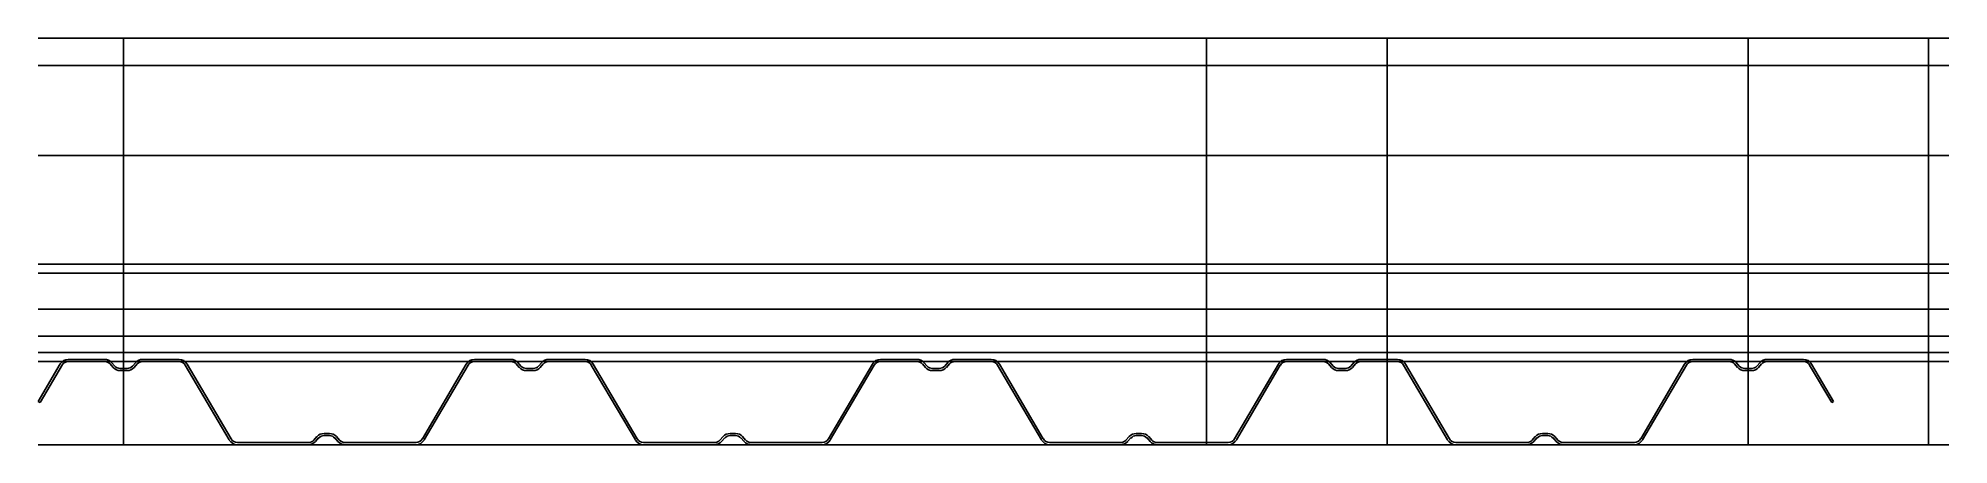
# Model space of a CAD drawing. Extents: x -47 to 1011, y 0 to 225.
import ezdxf

# ---------------------------------------------------------------- set-up
doc = ezdxf.new("R2010")
doc.units = 0
doc.layers.get('0').update_dxf_attribs({"linetype": 'CONTINUOUS'})

msp = doc.modelspace()

# ---------------------------------------------------------------- linework, layer by layer
at = {"linetype": 'CONTINUOUS'}
for p, q in [((-47.3, 225), (1011.2, 225)), ((0, -0.1), (0, 225)), ((600, -0.1), (600, 225)), ((700, -0.1), (700, 225)), ((900, -0.1), (900, 225)), ((1000, -0.1), (1000, 225)), ((-47.3, 210), (1011.2, 210)), ((-47.3, 160), (1011.2, 160)), ((-47.3, 100), (1011.2, 100)), ((-47.3, 95), (1011.2, 95)), ((-47.3, 75), (1011.2, 75)), ((-47.3, 60), (1011.2, 60)), ((-47.3, 51), (1011.2, 51)), ((-47.3, 46), (1011.2, 46)), ((-35.1, 44.7), (-47.3, 23.9)), ((-46.3, 23.3), (-33.9, 44.4)), ((-10.5, 47.2), (-30.7, 47.2)), ((-30.7, 46), (-10.5, 46)), ((-7.5, 44.7), (-5.8, 42.7)), ((-4.9, 43.5), (-6.7, 45.5)), ((6.7, 45.5), (4.9, 43.5)), ((5.8, 42.7), (7.5, 44.7)), ((7.5, 44.7), (5.8, 42.7)), ((30.7, 47.2), (10.5, 47.2)), ((10.5, 46), (30.7, 46)), ((30.7, 46), (10.5, 46)), ((34.1, 44), (58.5, 2.6)), ((58.5, 2.6), (34.1, 44)), ((59.5, 3.2), (35.2, 44.6)), ((189.8, 44.6), (165.5, 3.2)), ((166.5, 2.6), (190.8, 44)), ((190.8, 44), (166.5, 2.6)), ((214.5, 47.2), (194.3, 47.2)), ((194.3, 46), (214.5, 46)), ((214.5, 46), (194.3, 46)), ((217.5, 44.7), (219.2, 42.7)), ((219.2, 42.7), (217.5, 44.7)), ((220.1, 43.5), (218.3, 45.5)), ((231.7, 45.5), (229.9, 43.5)), ((230.8, 42.7), (232.5, 44.7)), ((232.5, 44.7), (230.8, 42.7)), ((255.7, 47.2), (235.5, 47.2)), ((235.5, 46), (255.7, 46)), ((255.7, 46), (235.5, 46)), ((259.1, 44), (283.5, 2.6)), ((283.5, 2.6), (259.1, 44)), ((284.5, 3.2), (260.2, 44.6)), ((414.8, 44.6), (390.5, 3.2)), ((391.5, 2.6), (415.8, 44)), ((415.8, 44), (391.5, 2.6)), ((439.5, 47.2), (419.3, 47.2)), ((419.3, 46), (439.5, 46)), ((439.5, 46), (419.3, 46)), ((442.5, 44.7), (444.2, 42.7)), ((444.2, 42.7), (442.5, 44.7)), ((445.1, 43.5), (443.4, 45.5)), ((456.6, 45.5), (454.9, 43.5)), ((455.8, 42.7), (457.5, 44.7)), ((457.5, 44.7), (455.8, 42.7)), ((480.7, 47.2), (460.5, 47.2)), ((460.5, 46), (480.7, 46)), ((480.7, 46), (460.5, 46)), ((484.1, 44), (508.5, 2.6)), ((508.5, 2.6), (484.1, 44)), ((509.5, 3.2), (485.2, 44.6)), ((639.8, 44.6), (615.5, 3.2)), ((616.5, 2.6), (640.8, 44)), ((640.8, 44), (616.5, 2.6)), ((664.5, 47.2), (644.3, 47.2)), ((644.3, 46), (664.5, 46)), ((664.5, 46), (644.3, 46)), ((667.5, 44.7), (669.2, 42.7)), ((669.2, 42.7), (667.5, 44.7)), ((670.1, 43.5), (668.4, 45.5)), ((681.6, 45.5), (679.9, 43.5)), ((680.8, 42.7), (682.5, 44.7)), ((682.5, 44.7), (680.8, 42.7)), ((705.7, 47.2), (685.5, 47.2)), ((685.5, 46), (705.7, 46)), ((705.7, 46), (685.5, 46)), ((709.1, 44), (733.5, 2.6)), ((733.5, 2.6), (709.1, 44)), ((734.5, 3.2), (710.2, 44.6)), ((864.8, 44.6), (840.5, 3.2)), ((841.5, 2.6), (865.8, 44)), ((865.8, 44), (841.5, 2.6)), ((889.5, 47.2), (869.3, 47.2)), ((869.3, 46), (889.5, 46)), ((889.5, 46), (869.3, 46)), ((892.5, 44.7), (894.2, 42.7)), ((894.2, 42.7), (892.5, 44.7)), ((895.1, 43.5), (893.4, 45.5)), ((906.6, 45.5), (904.9, 43.5)), ((905.8, 42.7), (907.5, 44.7)), ((930.7, 47.2), (910.5, 47.2)), ((910.5, 46), (930.7, 46)), ((934.1, 44), (946.3, 23.3)), ((947.3, 23.9), (935.2, 44.6)), ((1.9, 42.2), (-1.9, 42.2)), ((-1.9, 41), (1.9, 41)), ((1.9, 41), (0, 41)), ((0, 41), (0, 0)), ((226.9, 42.2), (223.1, 42.2)), ((223.1, 41), (226.9, 41)), ((226.9, 41), (223.1, 41)), ((451.9, 42.2), (448.1, 42.2)), ((448.1, 41), (451.9, 41)), ((451.9, 41), (448.1, 41)), ((676.9, 42.2), (673.1, 42.2)), ((673.1, 41), (676.9, 41)), ((676.9, 41), (673.1, 41)), ((901.9, 42.2), (898.1, 42.2)), ((898.1, 41), (901.9, 41)), ((900, 41), (898.1, 41)), ((900, 0), (900, 41)), ((-47.3, 23.9), (-46.3, 23.3)), ((946.3, 23.3), (947.3, 23.9)), ((-47.3, 0), (1011.2, 0)), ((0, 0), (63, 0)), ((102.4, 1.2), (63, 1.2)), ((63, 0), (102.4, 0)), ((102.4, 0), (122.6, 0)), ((107.1, 4.5), (105.3, 2.5)), ((106.2, 1.7), (108, 3.7)), ((108, 3.7), (106.2, 1.7)), ((114, 6.2), (111, 6.2)), ((111, 5), (114, 5)), ((114, 5), (111, 5)), ((117, 3.7), (118.7, 1.7)), ((118.7, 1.7), (117, 3.7)), ((119.6, 2.5), (117.9, 4.5)), ((162, 1.2), (122.6, 1.2)), ((122.6, 0), (162, 0)), ((162, 0), (288, 0)), ((327.4, 1.2), (288, 1.2)), ((288, 0), (327.4, 0)), ((327.4, 0), (347.6, 0)), ((332.1, 4.5), (330.3, 2.5)), ((331.2, 1.7), (333, 3.7)), ((333, 3.7), (331.2, 1.7)), ((339, 6.2), (336, 6.2)), ((336, 5), (339, 5)), ((339, 5), (336, 5)), ((342, 3.7), (343.7, 1.7)), ((343.7, 1.7), (342, 3.7)), ((344.6, 2.5), (342.9, 4.5)), ((387, 1.2), (347.6, 1.2)), ((347.6, 0), (387, 0)), ((387, 0), (513, 0)), ((552.4, 1.2), (513, 1.2)), ((513, 0), (552.4, 0)), ((552.4, 0), (572.6, 0)), ((557.1, 4.5), (555.3, 2.5)), ((556.2, 1.7), (558, 3.7)), ((558, 3.7), (556.2, 1.7)), ((564, 6.2), (561, 6.2)), ((561, 5), (564, 5)), ((564, 5), (561, 5)), ((567, 3.7), (568.7, 1.7)), ((568.7, 1.7), (567, 3.7)), ((569.6, 2.5), (567.9, 4.5)), ((612, 1.2), (572.6, 1.2)), ((572.6, 0), (612, 0)), ((612, 0), (738, 0)), ((777.4, 1.2), (738, 1.2)), ((738, 0), (777.4, 0)), ((777.4, 0), (797.6, 0)), ((782.1, 4.5), (780.3, 2.5)), ((781.2, 1.7), (783, 3.7)), ((783, 3.7), (781.2, 1.7)), ((789, 6.2), (786, 6.2)), ((786, 5), (789, 5)), ((789, 5), (786, 5)), ((792, 3.7), (793.7, 1.7)), ((793.7, 1.7), (792, 3.7)), ((794.6, 2.5), (792.9, 4.5)), ((837, 1.2), (797.6, 1.2)), ((797.6, 0), (837, 0)), ((837, 0), (900, 0))]:
    msp.add_line(p, q, dxfattribs=at)
for centre, radius, start, end in [((-30.7, 42), 5.2, 89.953, 148.3318), ((-30.7, 42), 4, 90.0327, 143.6654), ((-10.5, 42), 5.2, 42.0077, 90.0674), ((-10.5, 42), 4, 42.0668, 90.151), ((-1.9, 46.2), 5.2, 222.0077, 269.9572), ((-1.9, 46.2), 4, 222.0671, 270.008), ((1.9, 46.2), 4, 269.992, 317.9329), ((1.9, 46.2), 5.2, 270.0428, 317.9923), ((1.9, 46.2), 5.2, 270.0428, 317.9923), ((10.5, 42), 5.2, 89.9326, 137.9923), ((10.5, 42), 4, 89.849, 137.9332), ((10.5, 42), 4, 89.849, 137.9332), ((30.7, 42), 5.2, 30.3824, 89.9352), ((30.7, 42), 4, 30.3313, 89.9645), ((30.7, 42), 4, 30.3313, 89.9645), ((194.3, 42), 5.2, 90.0648, 149.6176), ((194.3, 42), 4, 90.0355, 149.6687), ((194.3, 42), 4, 90.0355, 149.6687), ((214.5, 42), 5.2, 42.0077, 90.0674), ((214.5, 42), 4, 42.0668, 90.151), ((214.5, 42), 4, 42.0668, 90.151), ((223.1, 46.2), 5.2, 222.0077, 269.9572), ((223.1, 46.2), 5.2, 222.0077, 269.9572), ((223.1, 46.2), 4, 222.0671, 270.008), ((226.9, 46.2), 4, 269.992, 317.9329), ((226.9, 46.2), 5.2, 270.0428, 317.9923), ((226.9, 46.2), 5.2, 270.0428, 317.9923), ((235.5, 42), 5.2, 89.9326, 137.9923), ((235.5, 42), 4, 89.849, 137.9332), ((235.5, 42), 4, 89.849, 137.9332), ((255.7, 42), 5.2, 30.3824, 89.9352), ((255.7, 42), 4, 30.3313, 89.9645), ((255.7, 42), 4, 30.3313, 89.9645), ((419.3, 42), 5.2, 90.0648, 149.6176), ((419.3, 42), 4, 90.0355, 149.6687), ((419.3, 42), 4, 90.0355, 149.6687), ((439.5, 42), 5.2, 42.0077, 90.0674), ((439.5, 42), 4, 42.0668, 90.151), ((439.5, 42), 4, 42.0668, 90.151), ((448.1, 46.2), 5.2, 222.0077, 269.9572), ((448.1, 46.2), 5.2, 222.0077, 269.9572), ((448.1, 46.2), 4, 222.0671, 270.008), ((451.9, 46.2), 4, 269.992, 317.9329), ((451.9, 46.2), 5.2, 270.0428, 317.9923), ((451.9, 46.2), 5.2, 270.0428, 317.9923), ((460.5, 42), 5.2, 89.9326, 137.9923), ((460.5, 42), 4, 89.849, 137.9332), ((460.5, 42), 4, 89.849, 137.9332), ((480.7, 42), 5.2, 30.3824, 89.9352), ((480.7, 42), 4, 30.3313, 89.9645), ((480.7, 42), 4, 30.3313, 89.9645), ((644.3, 42), 5.2, 90.0648, 149.6176), ((644.3, 42), 4, 90.0355, 149.6687), ((644.3, 42), 4, 90.0355, 149.6687), ((664.5, 42), 5.2, 42.0077, 90.0674), ((664.5, 42), 4, 42.0668, 90.151), ((664.5, 42), 4, 42.0668, 90.151), ((673.1, 46.2), 5.2, 222.0077, 269.9572), ((673.1, 46.2), 5.2, 222.0077, 269.9572), ((673.1, 46.2), 4, 222.0671, 270.008), ((676.9, 46.2), 4, 269.992, 317.9329), ((676.9, 46.2), 5.2, 270.0428, 317.9923), ((676.9, 46.2), 5.2, 270.0428, 317.9923), ((685.5, 42), 5.2, 89.9326, 137.9923), ((685.5, 42), 4, 89.849, 137.9332), ((685.5, 42), 4, 89.849, 137.9332), ((705.7, 42), 5.2, 30.3824, 89.9352), ((705.7, 42), 4, 30.3313, 89.9645), ((705.7, 42), 4, 30.3313, 89.9645), ((869.3, 42), 5.2, 90.0648, 149.6176), ((869.3, 42), 4, 90.0355, 149.6687), ((869.3, 42), 4, 90.0355, 149.6687), ((889.5, 42), 5.2, 42.0077, 90.0674), ((889.5, 42), 4, 42.0668, 90.151), ((889.5, 42), 4, 42.0668, 90.151), ((898.1, 46.2), 5.2, 222.0077, 269.9572), ((898.1, 46.2), 5.2, 222.0077, 269.9572), ((898.1, 46.2), 4, 222.0671, 270.008), ((901.9, 46.2), 4, 269.992, 317.9329), ((901.9, 46.2), 5.2, 270.0428, 317.9923), ((910.5, 42), 5.2, 89.9326, 137.9923), ((910.5, 42), 4, 89.849, 137.9332), ((930.7, 42), 5.2, 30.3824, 89.9352), ((930.7, 42), 4, 30.3313, 89.9645), ((63, 5.2), 5.2, 210.3824, 269.9352), ((63, 5.2), 5.2, 210.3824, 269.9352), ((63, 5.2), 4, 210.331, 269.8211), ((102.4, 5.2), 4, 269.992, 317.9329), ((102.4, 5.2), 5.2, 269.9326, 317.9923), ((102.4, 5.2), 5.2, 269.9326, 317.9923), ((111, 1), 5.2, 89.9326, 137.9923), ((111, 1), 4, 89.992, 137.9329), ((111, 1), 4, 89.992, 137.9329), ((114, 1), 5.2, 42.0077, 89.9572), ((114, 1), 4, 42.0671, 90.008), ((114, 1), 4, 42.0671, 90.008), ((122.6, 5.2), 5.2, 222.0077, 269.9572), ((122.6, 5.2), 5.2, 222.0077, 269.9572), ((122.6, 5.2), 4, 222.0671, 270.008), ((162, 5.2), 4, 269.9514, 329.5026), ((162, 5.2), 5.2, 270.0648, 329.6176), ((162, 5.2), 5.2, 270.0648, 329.6176), ((288, 5.2), 5.2, 210.3824, 269.9352), ((288, 5.2), 5.2, 210.3824, 269.9352), ((288, 5.2), 4, 210.331, 269.8211), ((327.4, 5.2), 4, 269.992, 317.9329), ((327.4, 5.2), 5.2, 269.9326, 317.9923), ((327.4, 5.2), 5.2, 269.9326, 317.9923), ((336, 1), 5.2, 89.9326, 137.9923), ((336, 1), 4, 89.992, 137.9329), ((336, 1), 4, 89.992, 137.9329), ((339, 1), 5.2, 42.0077, 89.9572), ((339, 1), 4, 42.0671, 90.008), ((339, 1), 4, 42.0671, 90.008), ((347.6, 5.2), 5.2, 222.0077, 269.9572), ((347.6, 5.2), 5.2, 222.0077, 269.9572), ((347.6, 5.2), 4, 222.0671, 270.008), ((387, 5.2), 4, 269.9514, 329.5026), ((387, 5.2), 5.2, 270.0648, 329.6176), ((387, 5.2), 5.2, 270.0648, 329.6176), ((513, 5.2), 5.2, 210.3824, 269.9352), ((513, 5.2), 5.2, 210.3824, 269.9352), ((513, 5.2), 4, 210.331, 269.8211), ((552.4, 5.2), 4, 269.992, 317.9329), ((552.4, 5.2), 5.2, 269.9326, 317.9923), ((552.4, 5.2), 5.2, 269.9326, 317.9923), ((561, 1), 5.2, 89.9326, 137.9923), ((561, 1), 4, 89.992, 137.9329), ((561, 1), 4, 89.992, 137.9329), ((564, 1), 5.2, 42.0077, 89.9572), ((564, 1), 4, 42.0671, 90.008), ((564, 1), 4, 42.0671, 90.008), ((572.6, 5.2), 5.2, 222.0077, 269.9572), ((572.6, 5.2), 5.2, 222.0077, 269.9572), ((572.6, 5.2), 4, 222.0671, 270.008), ((612, 5.2), 4, 269.9514, 329.5026), ((612, 5.2), 5.2, 270.0648, 329.6176), ((612, 5.2), 5.2, 270.0648, 329.6176), ((738, 5.2), 5.2, 210.3824, 269.9352), ((738, 5.2), 5.2, 210.3824, 269.9352), ((738, 5.2), 4, 210.331, 269.8211), ((777.4, 5.2), 4, 269.992, 317.9329), ((777.4, 5.2), 5.2, 269.9326, 317.9923), ((777.4, 5.2), 5.2, 269.9326, 317.9923), ((786, 1), 5.2, 89.9326, 137.9923), ((786, 1), 4, 89.992, 137.9329), ((786, 1), 4, 89.992, 137.9329), ((789, 1), 5.2, 42.0077, 89.9572), ((789, 1), 4, 42.0671, 90.008), ((789, 1), 4, 42.0671, 90.008), ((797.6, 5.2), 5.2, 222.0077, 269.9572), ((797.6, 5.2), 5.2, 222.0077, 269.9572), ((797.6, 5.2), 4, 222.0671, 270.008), ((837, 5.2), 4, 269.9514, 329.5026), ((837, 5.2), 5.2, 270.0648, 329.6176), ((837, 5.2), 5.2, 270.0648, 329.6176)]:
    msp.add_arc(centre, radius, start, end, dxfattribs=at)

doc.saveas('drawing.dxf')
